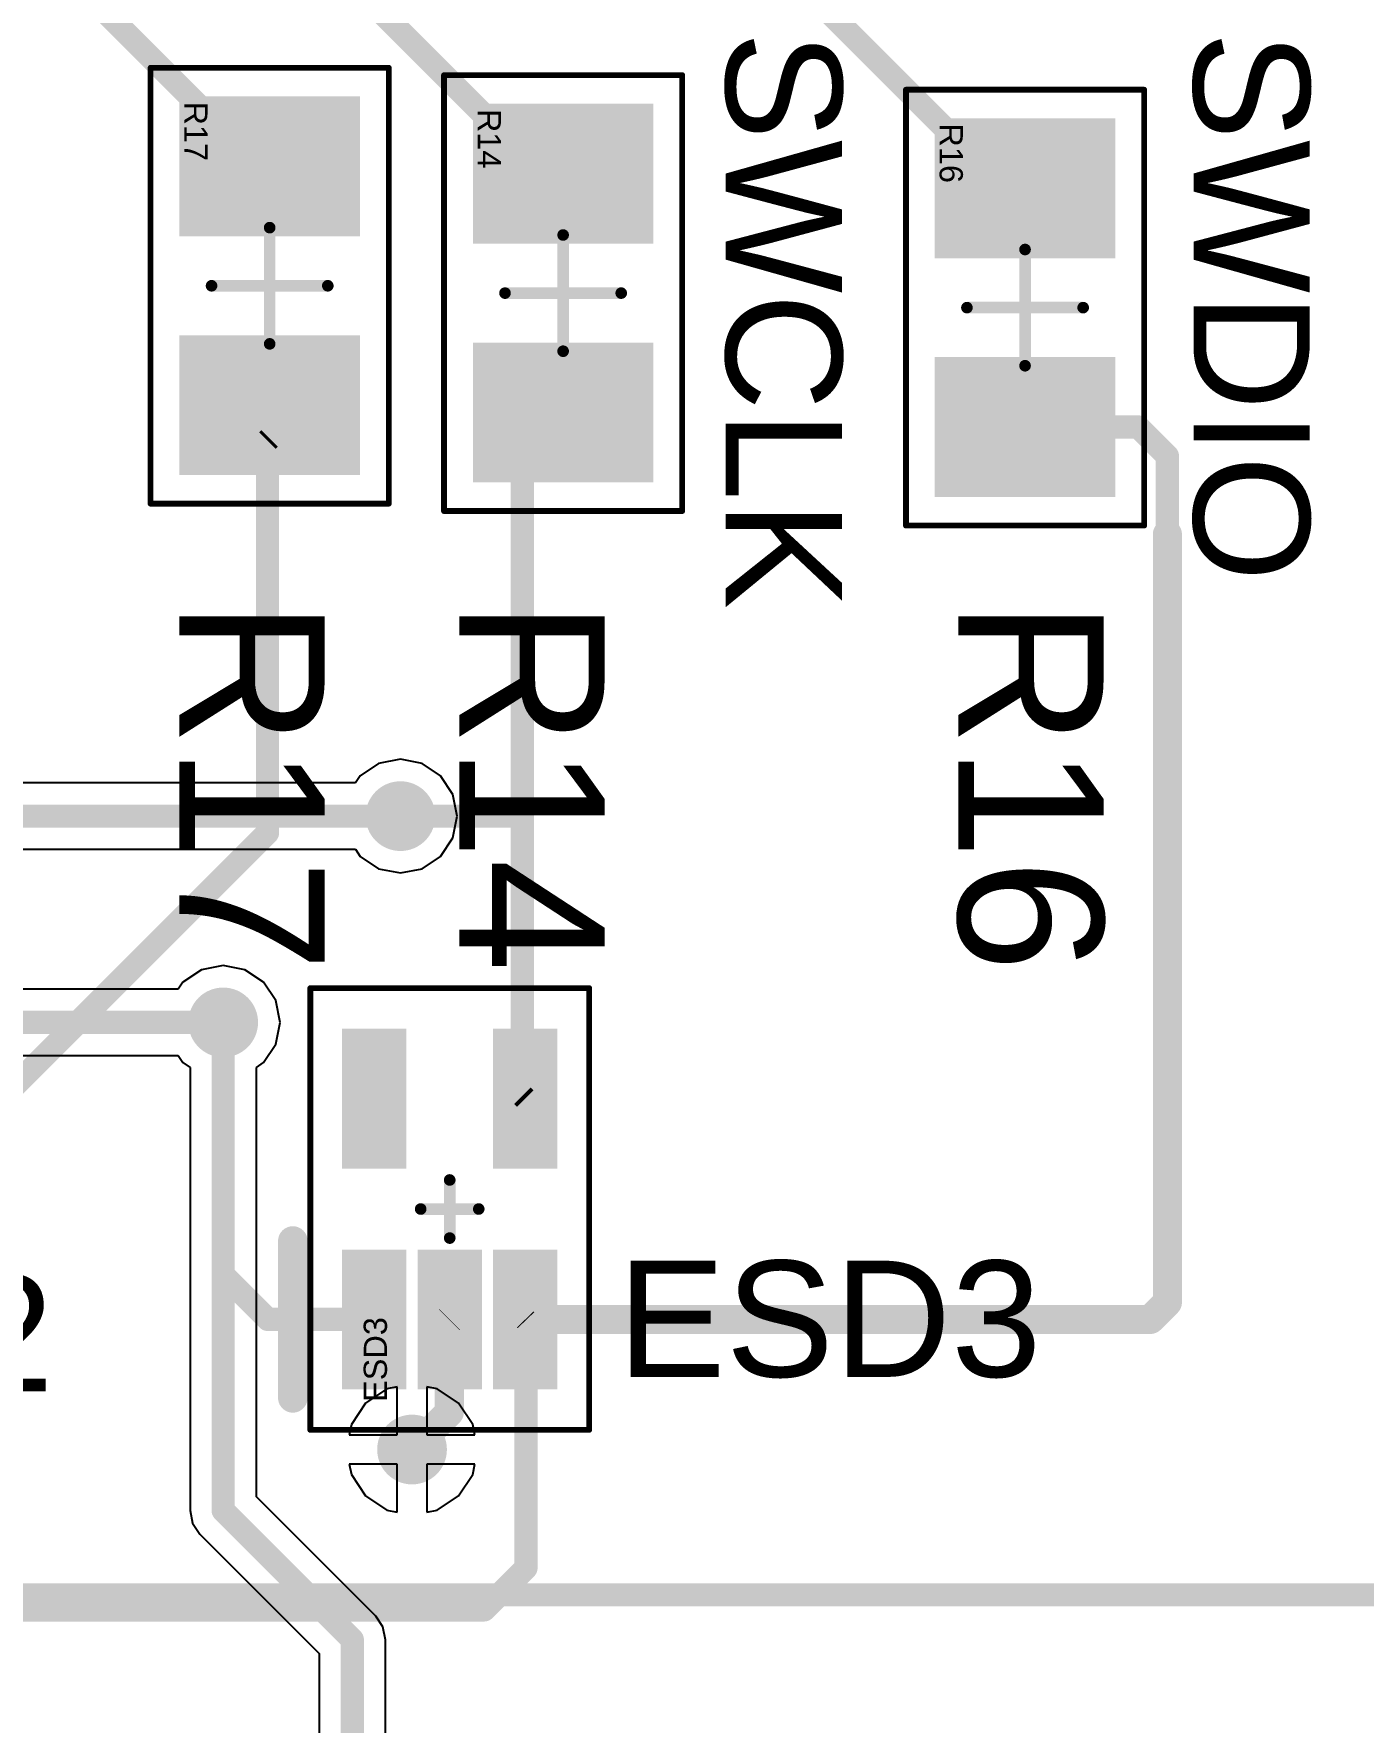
# Model space of a CAD drawing. Header units: inches. Extents: x 0 to 7.57, y 0 to 3.51.
# Drawn here: x 1.982 to 2.432, y 2.437 to 3.009 of the extents above; entities that cross this region are included whole.
import ezdxf

# ---------------------------------------------------------------- set-up
doc = ezdxf.new("R2010")
doc.units = ezdxf.units.IN
doc.header["$MEASUREMENT"] = 0
for name, color, linetype in [('Bottom Courtyard', 56, 'Continuous'), ('Bottom Solder', 6, 'Continuous'), ('L1', 1, 'Continuous'), ('L2', 5, 'Continuous'), ('Top Courtyard', 56, 'Continuous'), ('Top Overlay', 2, 'Continuous'), ('Top Paste', 8, 'Continuous'), ('Top Solder', 216, 'Continuous'), ('Via Holes', 16, 'Continuous')]:
    doc.layers.add(name, color=color, linetype=linetype)
doc.styles.add('Arial', font='', dxfattribs={"height": 0.2})
doc.styles.get('Arial').set_extended_font_data('Arial')

# ---------------------------------------------------------------- blocks, each defined once
blk = doc.blocks.new('RES_SM0805_YAGEORC_N_26')
at = {"layer": 'L1'}
for points in [[(-0.06012, -0.02657), (-0.06012, 0.02657), (-0.02075, 0.02657), (-0.02075, -0.02657)], [(0.02075, -0.02657), (0.02075, 0.02657), (0.06012, 0.02657), (0.06012, -0.02657)]]:
    blk.add_hatch(color=1, dxfattribs=at).paths.add_polyline_path(points)
at = {"layer": 'Top Paste'}
for points in [[(-0.06012, -0.02657), (-0.06012, 0.02657), (-0.02075, 0.02657), (-0.02075, -0.02657)], [(0.02075, -0.02657), (0.02075, 0.02657), (0.06012, 0.02657), (0.06012, -0.02657)]]:
    blk.add_hatch(color=8, dxfattribs=at).paths.add_polyline_path(points)
at = {"layer": 'Top Solder'}
for points in [[(-0.06412, -0.03057), (-0.06412, 0.03057), (-0.01675, 0.03057), (-0.01675, -0.03057)], [(0.01675, -0.03057), (0.01675, 0.03057), (0.06412, 0.03057), (0.06412, -0.03057)]]:
    blk.add_hatch(color=216, dxfattribs=at).paths.add_polyline_path(points)
at = {"layer": 'Top Courtyard'}
for points in [[(-0.07382, -0.04035, 0.00197, 0.00197, 0), (-0.07382, 0.04035, 0.00197, 0.00197, 0)], [(0.07382, 0.04035, 0.00197, 0.00197, 0), (-0.07382, 0.04035, 0.00197, 0.00197, 0)], [(0.07382, -0.04035, 0.00197, 0.00197, 0), (0.07382, 0.04035, 0.00197, 0.00197, 0)], [(0, -0.01969, 0.00394, 0.00394, 0), (0, 0.01969, 0.00394, 0.00394, 0)], [(0.01969, 0, 0.00394, 0.00394, 0), (-0.01969, 0, 0.00394, 0.00394, 0)], [(0.07382, -0.04035, 0.00197, 0.00197, 0), (-0.07382, -0.04035, 0.00197, 0.00197, 0)]]:
    blk.add_lwpolyline(points, format="xyseb", dxfattribs=at)
for points in [[(-0.07431, 0.04035, 0.000984, 0.000984, 1), (-0.07333, 0.04035, 0.000984, 0.000984, 1)], [(-0.07431, 0.04035, 0.000984, 0.000984, 1), (-0.07333, 0.04035, 0.000984, 0.000984, 1)], [(0.07333, 0.04035, 0.000984, 0.000984, 1), (0.07431, 0.04035, 0.000984, 0.000984, 1)], [(0.07333, 0.04035, 0.000984, 0.000984, 1), (0.07431, 0.04035, 0.000984, 0.000984, 1)], [(-0.00098, 0.01969, 0.00197, 0.00197, 1), (0.00098, 0.01969, 0.00197, 0.00197, 1)], [(-0.02067, 0, 0.00197, 0.00197, 1), (-0.0187, 0, 0.00197, 0.00197, 1)], [(0.0187, 0, 0.00197, 0.00197, 1), (0.02067, 0, 0.00197, 0.00197, 1)], [(-0.00098, -0.01969, 0.00197, 0.00197, 1), (0.00098, -0.01969, 0.00197, 0.00197, 1)], [(-0.07431, -0.04035, 0.000984, 0.000984, 1), (-0.07333, -0.04035, 0.000984, 0.000984, 1)], [(-0.07431, -0.04035, 0.000984, 0.000984, 1), (-0.07333, -0.04035, 0.000984, 0.000984, 1)], [(0.07333, -0.04035, 0.000984, 0.000984, 1), (0.07431, -0.04035, 0.000984, 0.000984, 1)], [(0.07333, -0.04035, 0.000984, 0.000984, 1), (0.07431, -0.04035, 0.000984, 0.000984, 1)]]:
    blk.add_lwpolyline(points, format="xyseb", close=True, dxfattribs=at)
at = {"layer": 'Top Overlay'}
for points in [[(-0.07382, -0.04035, 0.00197, 0.00197, 0), (-0.07382, 0.04035, 0.00197, 0.00197, 0)], [(0.07382, 0.04035, 0.00197, 0.00197, 0), (-0.07382, 0.04035, 0.00197, 0.00197, 0)], [(0.07382, -0.04035, 0.00197, 0.00197, 0), (0.07382, 0.04035, 0.00197, 0.00197, 0)], [(0.07382, -0.04035, 0.00197, 0.00197, 0), (-0.07382, -0.04035, 0.00197, 0.00197, 0)]]:
    blk.add_lwpolyline(points, format="xyseb", dxfattribs=at)
for points in [[(-0.07431, 0.04035, 0.000984, 0.000984, 1), (-0.07333, 0.04035, 0.000984, 0.000984, 1)], [(-0.07431, 0.04035, 0.000984, 0.000984, 1), (-0.07333, 0.04035, 0.000984, 0.000984, 1)], [(0.07333, 0.04035, 0.000984, 0.000984, 1), (0.07431, 0.04035, 0.000984, 0.000984, 1)], [(0.07333, 0.04035, 0.000984, 0.000984, 1), (0.07431, 0.04035, 0.000984, 0.000984, 1)], [(-0.07431, -0.04035, 0.000984, 0.000984, 1), (-0.07333, -0.04035, 0.000984, 0.000984, 1)], [(-0.07431, -0.04035, 0.000984, 0.000984, 1), (-0.07333, -0.04035, 0.000984, 0.000984, 1)], [(0.07333, -0.04035, 0.000984, 0.000984, 1), (0.07431, -0.04035, 0.000984, 0.000984, 1)], [(0.07333, -0.04035, 0.000984, 0.000984, 1), (0.07431, -0.04035, 0.000984, 0.000984, 1)]]:
    blk.add_lwpolyline(points, format="xyseb", close=True, dxfattribs=at)
at = {"layer": 'Top Courtyard', "style": 'Arial'}
blk.add_text('R17', height=0.007874, dxfattribs=at).set_placement((-0.0624, -0.02894))
blk = doc.blocks.new('RES_SM0805_YAGEORC_N_27')
at = {"layer": 'L1'}
for points in [[(-0.06012, -0.02657), (-0.06012, 0.02657), (-0.02075, 0.02657), (-0.02075, -0.02657)], [(0.02075, -0.02657), (0.02075, 0.02657), (0.06012, 0.02657), (0.06012, -0.02657)]]:
    blk.add_hatch(color=1, dxfattribs=at).paths.add_polyline_path(points)
at = {"layer": 'Top Paste'}
for points in [[(-0.06012, -0.02657), (-0.06012, 0.02657), (-0.02075, 0.02657), (-0.02075, -0.02657)], [(0.02075, -0.02657), (0.02075, 0.02657), (0.06012, 0.02657), (0.06012, -0.02657)]]:
    blk.add_hatch(color=8, dxfattribs=at).paths.add_polyline_path(points)
at = {"layer": 'Top Solder'}
for points in [[(-0.06412, -0.03057), (-0.06412, 0.03057), (-0.01675, 0.03057), (-0.01675, -0.03057)], [(0.01675, -0.03057), (0.01675, 0.03057), (0.06412, 0.03057), (0.06412, -0.03057)]]:
    blk.add_hatch(color=216, dxfattribs=at).paths.add_polyline_path(points)
at = {"layer": 'Top Courtyard'}
for points in [[(-0.07382, -0.04035, 0.00197, 0.00197, 0), (-0.07382, 0.04035, 0.00197, 0.00197, 0)], [(0.07382, 0.04035, 0.00197, 0.00197, 0), (-0.07382, 0.04035, 0.00197, 0.00197, 0)], [(0.07382, -0.04035, 0.00197, 0.00197, 0), (0.07382, 0.04035, 0.00197, 0.00197, 0)], [(0, -0.01969, 0.00394, 0.00394, 0), (0, 0.01969, 0.00394, 0.00394, 0)], [(0.01969, 0, 0.00394, 0.00394, 0), (-0.01969, 0, 0.00394, 0.00394, 0)], [(0.07382, -0.04035, 0.00197, 0.00197, 0), (-0.07382, -0.04035, 0.00197, 0.00197, 0)]]:
    blk.add_lwpolyline(points, format="xyseb", dxfattribs=at)
for points in [[(-0.07431, 0.04035, 0.000984, 0.000984, 1), (-0.07333, 0.04035, 0.000984, 0.000984, 1)], [(-0.07431, 0.04035, 0.000984, 0.000984, 1), (-0.07333, 0.04035, 0.000984, 0.000984, 1)], [(0.07333, 0.04035, 0.000984, 0.000984, 1), (0.07431, 0.04035, 0.000984, 0.000984, 1)], [(0.07333, 0.04035, 0.000984, 0.000984, 1), (0.07431, 0.04035, 0.000984, 0.000984, 1)], [(-0.00098, 0.01969, 0.00197, 0.00197, 1), (0.00098, 0.01969, 0.00197, 0.00197, 1)], [(-0.02067, 0, 0.00197, 0.00197, 1), (-0.0187, 0, 0.00197, 0.00197, 1)], [(0.0187, 0, 0.00197, 0.00197, 1), (0.02067, 0, 0.00197, 0.00197, 1)], [(-0.00098, -0.01969, 0.00197, 0.00197, 1), (0.00098, -0.01969, 0.00197, 0.00197, 1)], [(-0.07431, -0.04035, 0.000984, 0.000984, 1), (-0.07333, -0.04035, 0.000984, 0.000984, 1)], [(-0.07431, -0.04035, 0.000984, 0.000984, 1), (-0.07333, -0.04035, 0.000984, 0.000984, 1)], [(0.07333, -0.04035, 0.000984, 0.000984, 1), (0.07431, -0.04035, 0.000984, 0.000984, 1)], [(0.07333, -0.04035, 0.000984, 0.000984, 1), (0.07431, -0.04035, 0.000984, 0.000984, 1)]]:
    blk.add_lwpolyline(points, format="xyseb", close=True, dxfattribs=at)
at = {"layer": 'Top Overlay'}
for points in [[(-0.07382, -0.04035, 0.00197, 0.00197, 0), (-0.07382, 0.04035, 0.00197, 0.00197, 0)], [(0.07382, 0.04035, 0.00197, 0.00197, 0), (-0.07382, 0.04035, 0.00197, 0.00197, 0)], [(0.07382, -0.04035, 0.00197, 0.00197, 0), (0.07382, 0.04035, 0.00197, 0.00197, 0)], [(0.07382, -0.04035, 0.00197, 0.00197, 0), (-0.07382, -0.04035, 0.00197, 0.00197, 0)]]:
    blk.add_lwpolyline(points, format="xyseb", dxfattribs=at)
for points in [[(-0.07431, 0.04035, 0.000984, 0.000984, 1), (-0.07333, 0.04035, 0.000984, 0.000984, 1)], [(-0.07431, 0.04035, 0.000984, 0.000984, 1), (-0.07333, 0.04035, 0.000984, 0.000984, 1)], [(0.07333, 0.04035, 0.000984, 0.000984, 1), (0.07431, 0.04035, 0.000984, 0.000984, 1)], [(0.07333, 0.04035, 0.000984, 0.000984, 1), (0.07431, 0.04035, 0.000984, 0.000984, 1)], [(-0.07431, -0.04035, 0.000984, 0.000984, 1), (-0.07333, -0.04035, 0.000984, 0.000984, 1)], [(-0.07431, -0.04035, 0.000984, 0.000984, 1), (-0.07333, -0.04035, 0.000984, 0.000984, 1)], [(0.07333, -0.04035, 0.000984, 0.000984, 1), (0.07431, -0.04035, 0.000984, 0.000984, 1)], [(0.07333, -0.04035, 0.000984, 0.000984, 1), (0.07431, -0.04035, 0.000984, 0.000984, 1)]]:
    blk.add_lwpolyline(points, format="xyseb", close=True, dxfattribs=at)
at = {"layer": 'Top Courtyard', "style": 'Arial'}
blk.add_text('R16', height=0.007874, dxfattribs=at).set_placement((-0.0624, -0.02894))
blk = doc.blocks.new('RES_SM0805_YAGEORC_N_29')
at = {"layer": 'L1'}
for points in [[(-0.06012, -0.02657), (-0.06012, 0.02657), (-0.02075, 0.02657), (-0.02075, -0.02657)], [(0.02075, -0.02657), (0.02075, 0.02657), (0.06012, 0.02657), (0.06012, -0.02657)]]:
    blk.add_hatch(color=1, dxfattribs=at).paths.add_polyline_path(points)
at = {"layer": 'Top Paste'}
for points in [[(-0.06012, -0.02657), (-0.06012, 0.02657), (-0.02075, 0.02657), (-0.02075, -0.02657)], [(0.02075, -0.02657), (0.02075, 0.02657), (0.06012, 0.02657), (0.06012, -0.02657)]]:
    blk.add_hatch(color=8, dxfattribs=at).paths.add_polyline_path(points)
at = {"layer": 'Top Solder'}
for points in [[(-0.06412, -0.03057), (-0.06412, 0.03057), (-0.01675, 0.03057), (-0.01675, -0.03057)], [(0.01675, -0.03057), (0.01675, 0.03057), (0.06412, 0.03057), (0.06412, -0.03057)]]:
    blk.add_hatch(color=216, dxfattribs=at).paths.add_polyline_path(points)
at = {"layer": 'Top Courtyard'}
for points in [[(0.07382, 0.04035, 0.00197, 0.00197, 0), (-0.07382, 0.04035, 0.00197, 0.00197, 0)], [(-0.07382, -0.04035, 0.00197, 0.00197, 0), (-0.07382, 0.04035, 0.00197, 0.00197, 0)], [(0.07382, -0.04035, 0.00197, 0.00197, 0), (0.07382, 0.04035, 0.00197, 0.00197, 0)], [(0, -0.01969, 0.00394, 0.00394, 0), (0, 0.01969, 0.00394, 0.00394, 0)], [(0.01969, 0, 0.00394, 0.00394, 0), (-0.01969, 0, 0.00394, 0.00394, 0)], [(0.07382, -0.04035, 0.00197, 0.00197, 0), (-0.07382, -0.04035, 0.00197, 0.00197, 0)]]:
    blk.add_lwpolyline(points, format="xyseb", dxfattribs=at)
for points in [[(-0.07431, 0.04035, 0.000984, 0.000984, 1), (-0.07333, 0.04035, 0.000984, 0.000984, 1)], [(-0.07431, 0.04035, 0.000984, 0.000984, 1), (-0.07333, 0.04035, 0.000984, 0.000984, 1)], [(0.07333, 0.04035, 0.000984, 0.000984, 1), (0.07431, 0.04035, 0.000984, 0.000984, 1)], [(0.07333, 0.04035, 0.000984, 0.000984, 1), (0.07431, 0.04035, 0.000984, 0.000984, 1)], [(-0.00098, 0.01969, 0.00197, 0.00197, 1), (0.00098, 0.01969, 0.00197, 0.00197, 1)], [(-0.02067, 0, 0.00197, 0.00197, 1), (-0.0187, 0, 0.00197, 0.00197, 1)], [(0.0187, 0, 0.00197, 0.00197, 1), (0.02067, 0, 0.00197, 0.00197, 1)], [(-0.00098, -0.01969, 0.00197, 0.00197, 1), (0.00098, -0.01969, 0.00197, 0.00197, 1)], [(-0.07431, -0.04035, 0.000984, 0.000984, 1), (-0.07333, -0.04035, 0.000984, 0.000984, 1)], [(-0.07431, -0.04035, 0.000984, 0.000984, 1), (-0.07333, -0.04035, 0.000984, 0.000984, 1)], [(0.07333, -0.04035, 0.000984, 0.000984, 1), (0.07431, -0.04035, 0.000984, 0.000984, 1)], [(0.07333, -0.04035, 0.000984, 0.000984, 1), (0.07431, -0.04035, 0.000984, 0.000984, 1)]]:
    blk.add_lwpolyline(points, format="xyseb", close=True, dxfattribs=at)
at = {"layer": 'Top Overlay'}
for points in [[(0.07382, 0.04035, 0.00197, 0.00197, 0), (-0.07382, 0.04035, 0.00197, 0.00197, 0)], [(-0.07382, -0.04035, 0.00197, 0.00197, 0), (-0.07382, 0.04035, 0.00197, 0.00197, 0)], [(0.07382, -0.04035, 0.00197, 0.00197, 0), (0.07382, 0.04035, 0.00197, 0.00197, 0)], [(0.07382, -0.04035, 0.00197, 0.00197, 0), (-0.07382, -0.04035, 0.00197, 0.00197, 0)]]:
    blk.add_lwpolyline(points, format="xyseb", dxfattribs=at)
for points in [[(-0.07431, 0.04035, 0.000984, 0.000984, 1), (-0.07333, 0.04035, 0.000984, 0.000984, 1)], [(-0.07431, 0.04035, 0.000984, 0.000984, 1), (-0.07333, 0.04035, 0.000984, 0.000984, 1)], [(0.07333, 0.04035, 0.000984, 0.000984, 1), (0.07431, 0.04035, 0.000984, 0.000984, 1)], [(0.07333, 0.04035, 0.000984, 0.000984, 1), (0.07431, 0.04035, 0.000984, 0.000984, 1)], [(-0.07431, -0.04035, 0.000984, 0.000984, 1), (-0.07333, -0.04035, 0.000984, 0.000984, 1)], [(-0.07431, -0.04035, 0.000984, 0.000984, 1), (-0.07333, -0.04035, 0.000984, 0.000984, 1)], [(0.07333, -0.04035, 0.000984, 0.000984, 1), (0.07431, -0.04035, 0.000984, 0.000984, 1)], [(0.07333, -0.04035, 0.000984, 0.000984, 1), (0.07431, -0.04035, 0.000984, 0.000984, 1)]]:
    blk.add_lwpolyline(points, format="xyseb", close=True, dxfattribs=at)
at = {"layer": 'Top Courtyard', "style": 'Arial'}
blk.add_text('R14', height=0.007874, dxfattribs=at).set_placement((-0.0624, -0.02894))
blk = doc.blocks.new('FMC_160LCD_V2_B_46')
at = {"layer": 'Bottom Courtyard'}
blk.add_lwpolyline([(1.29921, -0.82677, 0.00787, 0.00787, 0), (-1.29921, -0.82677, 0.00787, 0.00787, 0)], format="xyseb", dxfattribs=at)
blk = doc.blocks.new('ESDALC6V1W5_49')
at = {"layer": 'L1'}
for points in [[(-0.05709, 0.03248), (-0.01772, 0.03248), (-0.01772, 0.0187), (-0.05709, 0.0187)], [(0.01772, 0.03248), (0.05709, 0.03248), (0.05709, 0.0187), (0.01772, 0.0187)], [(-0.05709, 0.00689), (-0.01772, 0.00689), (-0.01772, -0.00689), (-0.05709, -0.00689)], [(-0.05709, -0.0187), (-0.01772, -0.0187), (-0.01772, -0.03248), (-0.05709, -0.03248)], [(0.01772, -0.0187), (0.05709, -0.0187), (0.05709, -0.03248), (0.01772, -0.03248)]]:
    blk.add_hatch(color=1, dxfattribs=at).paths.add_polyline_path(points)
at = {"layer": 'Top Paste'}
for points in [[(-0.05709, 0.03248), (-0.01772, 0.03248), (-0.01772, 0.0187), (-0.05709, 0.0187)], [(0.01772, 0.03248), (0.05709, 0.03248), (0.05709, 0.0187), (0.01772, 0.0187)], [(-0.05709, 0.00689), (-0.01772, 0.00689), (-0.01772, -0.00689), (-0.05709, -0.00689)], [(-0.05709, -0.0187), (-0.01772, -0.0187), (-0.01772, -0.03248), (-0.05709, -0.03248)], [(0.01772, -0.0187), (0.05709, -0.0187), (0.05709, -0.03248), (0.01772, -0.03248)]]:
    blk.add_hatch(color=8, dxfattribs=at).paths.add_polyline_path(points)
at = {"layer": 'Top Solder'}
for points in [[(-0.06109, 0.03648), (-0.01372, 0.03648), (-0.01372, 0.0147), (-0.06109, 0.0147)], [(0.01372, 0.03648), (0.06109, 0.03648), (0.06109, 0.0147), (0.01372, 0.0147)], [(-0.06109, 0.01089), (-0.01372, 0.01089), (-0.01372, -0.01089), (-0.06109, -0.01089)], [(-0.06109, -0.0147), (-0.01372, -0.0147), (-0.01372, -0.03648), (-0.06109, -0.03648)], [(0.01372, -0.0147), (0.06109, -0.0147), (0.06109, -0.03648), (0.01372, -0.03648)]]:
    blk.add_hatch(color=216, dxfattribs=at).paths.add_polyline_path(points)
at = {"layer": 'Top Courtyard'}
for points in [[(-0.0748, 0.04724, 0.00197, 0.00197, 0), (-0.0748, -0.04724, 0.00197, 0.00197, 0)], [(-0.0748, 0.04724, 0.00197, 0.00197, 0), (0.0748, 0.04724, 0.00197, 0.00197, 0)], [(0.0748, 0.04724, 0.00197, 0.00197, 0), (0.0748, -0.04724, 0.00197, 0.00197, 0)], [(0, 0.00984, 0.00394, 0.00394, 0), (0, -0.00984, 0.00394, 0.00394, 0)], [(-0.00984, 0, 0.00394, 0.00394, 0), (0.00984, 0, 0.00394, 0.00394, 0)], [(-0.0748, -0.04724, 0.00197, 0.00197, 0), (0.0748, -0.04724, 0.00197, 0.00197, 0)]]:
    blk.add_lwpolyline(points, format="xyseb", dxfattribs=at)
for points in [[(-0.0753, 0.04724, 0.000984, 0.000984, 1), (-0.07431, 0.04724, 0.000984, 0.000984, 1)], [(-0.0753, 0.04724, 0.000984, 0.000984, 1), (-0.07431, 0.04724, 0.000984, 0.000984, 1)], [(0.07431, 0.04724, 0.000984, 0.000984, 1), (0.0753, 0.04724, 0.000984, 0.000984, 1)], [(0.07431, 0.04724, 0.000984, 0.000984, 1), (0.0753, 0.04724, 0.000984, 0.000984, 1)], [(-0.00098, 0.00984, 0.00197, 0.00197, 1), (0.00098, 0.00984, 0.00197, 0.00197, 1)], [(-0.01083, 0, 0.00197, 0.00197, 1), (-0.00886, 0, 0.00197, 0.00197, 1)], [(0.00886, 0, 0.00197, 0.00197, 1), (0.01083, 0, 0.00197, 0.00197, 1)], [(-0.00098, -0.00984, 0.00197, 0.00197, 1), (0.00098, -0.00984, 0.00197, 0.00197, 1)], [(-0.0753, -0.04724, 0.000984, 0.000984, 1), (-0.07431, -0.04724, 0.000984, 0.000984, 1)], [(-0.0753, -0.04724, 0.000984, 0.000984, 1), (-0.07431, -0.04724, 0.000984, 0.000984, 1)], [(0.07431, -0.04724, 0.000984, 0.000984, 1), (0.0753, -0.04724, 0.000984, 0.000984, 1)], [(0.07431, -0.04724, 0.000984, 0.000984, 1), (0.0753, -0.04724, 0.000984, 0.000984, 1)]]:
    blk.add_lwpolyline(points, format="xyseb", close=True, dxfattribs=at)
at = {"layer": 'Top Overlay'}
blk.add_lwpolyline([(-0.06398, 0.05315, 0.01, 0.01, 0), (-0.01083, 0.05315, 0.01, 0.01, 0)], format="xyseb", dxfattribs=at)
for points in [[(-0.06648, 0.05315, 0.005, 0.005, 1), (-0.06148, 0.05315, 0.005, 0.005, 1)], [(-0.01333, 0.05315, 0.005, 0.005, 1), (-0.00833, 0.05315, 0.005, 0.005, 1)]]:
    blk.add_lwpolyline(points, format="xyseb", close=True, dxfattribs=at)
at = {"layer": 'Top Courtyard', "style": 'Arial'}
blk.add_text('ESD3', height=0.007874, dxfattribs=at).set_placement((-0.06535, 0.02126))

msp = doc.modelspace()

# ---------------------------------------------------------------- hatches: boundary and pattern name
at = {"layer": 'Bottom Solder'}
h = msp.add_hatch(color=6, dxfattribs=at)
edge = h.paths.add_edge_path()
edge.add_arc((2.1063, 2.74409), 0.00991, 0, 360)
h = msp.add_hatch(color=6, dxfattribs=at)
edge = h.paths.add_edge_path()
edge.add_arc((2.04626, 2.67421), 0.00991, 0, 360)
h = msp.add_hatch(color=6, dxfattribs=at)
edge = h.paths.add_edge_path()
edge.add_arc((2.11024, 2.52953), 0.00991, 0, 360)
at = {"layer": 'L1'}
h = msp.add_hatch(color=1, dxfattribs=at)
edge = h.paths.add_edge_path()
edge.add_arc((2.1063, 2.74409), 0.01181, 0, 360)
h = msp.add_hatch(color=1, dxfattribs=at)
edge = h.paths.add_edge_path()
edge.add_arc((2.04626, 2.67421), 0.01181, 0, 360)
h = msp.add_hatch(color=1, dxfattribs=at)
edge = h.paths.add_edge_path()
edge.add_arc((2.11024, 2.52953), 0.01181, 0, 360)
at = {"layer": 'L2'}
h = msp.add_hatch(color=5, dxfattribs=at)
edge = h.paths.add_edge_path()
edge.add_arc((2.1063, 2.74409), 0.01181, 0, 360)
h = msp.add_hatch(color=5, dxfattribs=at)
edge = h.paths.add_edge_path()
edge.add_arc((2.04626, 2.67421), 0.01181, 0, 360)
h = msp.add_hatch(color=5, dxfattribs=at)
edge = h.paths.add_edge_path()
edge.add_arc((2.11024, 2.52953), 0.01181, 0, 360)
at = {"layer": 'Top Solder'}
h = msp.add_hatch(color=216, dxfattribs=at)
edge = h.paths.add_edge_path()
edge.add_arc((2.1063, 2.74409), 0.00991, 0, 360)
h = msp.add_hatch(color=216, dxfattribs=at)
edge = h.paths.add_edge_path()
edge.add_arc((2.04626, 2.67421), 0.00991, 0, 360)
h = msp.add_hatch(color=216, dxfattribs=at)
edge = h.paths.add_edge_path()
edge.add_arc((2.11024, 2.52953), 0.00991, 0, 360)
at = {"layer": 'Via Holes'}
h = msp.add_hatch(color=7, dxfattribs=at)
edge = h.paths.add_edge_path()
edge.add_arc((2.1063, 2.74409), 0.00591, 0, 360)
h = msp.add_hatch(color=7, dxfattribs=at)
edge = h.paths.add_edge_path()
edge.add_arc((2.04626, 2.67421), 0.00591, 0, 360)
h = msp.add_hatch(color=7, dxfattribs=at)
edge = h.paths.add_edge_path()
edge.add_arc((2.11024, 2.52953), 0.00591, 0, 360)

# ---------------------------------------------------------------- linework, layer by layer
at = {"layer": 'L1'}
for points in [[(2.16445, 3.10335, 0.00787, 0.00787, 0), (2.29528, 2.97252, 0.00787, 0.00787, 0)], [(2.0378, 3.07843, 0.00787, 0.00787, 0), (2.15453, 2.96169, 0.00787, 0.00787, 0)], [(1.9878, 3.03495, 0.00787, 0.00787, 0), (2.03937, 2.98337, 0.00787, 0.00787, 0)], [(2.03937, 2.97993, 0.00787, 0.00787, 0), (2.03937, 2.98337, 0.00787, 0.00787, 0)], [(2.03937, 2.97993, 0.00787, 0.00787, 0), (2.05512, 2.96418, 0.00787, 0.00787, 0)], [(2.29528, 2.97252, 0.00787, 0.00787, 0), (2.31102, 2.95677, 0.00787, 0.00787, 0)], [(2.29528, 2.97252, 0.00787, 0.00787, 0), (2.29528, 2.97252, 0.00787, 0.00787, 0)], [(2.05512, 2.96418, 0.00787, 0.00787, 0), (2.06201, 2.96418, 0.00787, 0.00787, 0)], [(2.15453, 2.96169, 0.00787, 0.00787, 0), (2.16142, 2.96169, 0.00787, 0.00787, 0)], [(2.31102, 2.95677, 0.00787, 0.00787, 0), (2.31791, 2.95677, 0.00787, 0.00787, 0)], [(2.14764, 2.86705, 0.00787, 0.00787, 0), (2.16142, 2.88083, 0.00787, 0.00787, 0)], [(2.31791, 2.87591, 0.00787, 0.00787, 0), (2.3563, 2.87591, 0.00787, 0.00787, 0)], [(2.3563, 2.87591, 0.00787, 0.00787, 0), (2.36614, 2.86606, 0.00787, 0.00787, 0)], [(2.06127, 2.87131, 0.00787, 0.00787, 0), (2.06201, 2.87205, 0.00787, 0.00787, 0)], [(2.06127, 2.73844, 0.00787, 0.00787, 0), (2.06127, 2.87131, 0.00787, 0.00787, 0)], [(2.14764, 2.74409, 0.00787, 0.00787, 0), (2.14764, 2.86705, 0.00787, 0.00787, 0)], [(2.36614, 2.83957, 0.00787, 0.00787, 0), (2.36614, 2.86606, 0.00787, 0.00787, 0)], [(2.36614, 2.57936, 0.00984, 0.00984, 0), (2.36614, 2.83957, 0.00984, 0.00984, 0)], [(2.1063, 2.74409, 0.00787, 0.00787, 0), (2.14764, 2.74409, 0.00787, 0.00787, 0)], [(2.14764, 2.64935, 0.00787, 0.00787, 0), (2.14764, 2.74409, 0.00787, 0.00787, 0)], [(1.89103, 2.5682, 0.00787, 0.00787, 0), (2.06127, 2.73844, 0.00787, 0.00787, 0)], [(2.04626, 2.58874, 0.00787, 0.00787, 0), (2.04626, 2.67421, 0.00787, 0.00787, 0)], [(2.14764, 2.64935, 0.00787, 0.00787, 0), (2.14859, 2.6484, 0.00787, 0.00787, 0)], [(2.04626, 2.58874, 0.00787, 0.00787, 0), (2.0614, 2.5736, 0.00787, 0.00787, 0)], [(2.36038, 2.5736, 0.00984, 0.00984, 0), (2.36614, 2.57936, 0.00984, 0.00984, 0)], [(2.0614, 2.5736, 0.00787, 0.00787, 0), (2.09741, 2.5736, 0.00787, 0.00787, 0)], [(2.12287, 2.57347, 0.00984, 0.00984, 0), (2.123, 2.5736, 0.00984, 0.00984, 0)], [(2.12287, 2.54216, 0.00984, 0.00984, 0), (2.12287, 2.57347, 0.00984, 0.00984, 0)], [(2.14859, 2.5736, 0.00984, 0.00984, 0), (2.36038, 2.5736, 0.00984, 0.00984, 0)], [(2.14859, 2.5736, 0.00787, 0.00787, 0), (2.14883, 2.57335, 0.00787, 0.00787, 0)], [(2.14883, 2.48939, 0.00787, 0.00787, 0), (2.14883, 2.57335, 0.00787, 0.00787, 0)], [(2.11024, 2.52953, 0.00984, 0.00984, 0), (2.12287, 2.54216, 0.00984, 0.00984, 0)], [(2.13465, 2.4752, 0.00787, 0.00787, 0), (2.14883, 2.48939, 0.00787, 0.00787, 0)], [(1.6065, 2.4752, 0.00787, 0.00787, 0), (2.13465, 2.4752, 0.00787, 0.00787, 0)]]:
    msp.add_lwpolyline(points, format="xyseb", dxfattribs=at)
for points in [[(2.0374, 2.98337, 0.00394, 0.00394, 1), (2.04134, 2.98337, 0.00394, 0.00394, 1)], [(2.0374, 2.98337, 0.00394, 0.00394, 1), (2.04134, 2.98337, 0.00394, 0.00394, 1)], [(2.0374, 2.97993, 0.00394, 0.00394, 1), (2.04134, 2.97993, 0.00394, 0.00394, 1)], [(2.0374, 2.97993, 0.00394, 0.00394, 1), (2.04134, 2.97993, 0.00394, 0.00394, 1)], [(2.29331, 2.97252, 0.00394, 0.00394, 1), (2.29724, 2.97252, 0.00394, 0.00394, 1)], [(2.29331, 2.97252, 0.00394, 0.00394, 1), (2.29724, 2.97252, 0.00394, 0.00394, 1)], [(2.29331, 2.97252, 0.00394, 0.00394, 1), (2.29724, 2.97252, 0.00394, 0.00394, 1)], [(2.29331, 2.97252, 0.00394, 0.00394, 1), (2.29724, 2.97252, 0.00394, 0.00394, 1)], [(2.05315, 2.96418, 0.00394, 0.00394, 1), (2.05709, 2.96418, 0.00394, 0.00394, 1)], [(2.05315, 2.96418, 0.00394, 0.00394, 1), (2.05709, 2.96418, 0.00394, 0.00394, 1)], [(2.06004, 2.96418, 0.00394, 0.00394, 1), (2.06398, 2.96418, 0.00394, 0.00394, 1)], [(2.15256, 2.96169, 0.00394, 0.00394, 1), (2.1565, 2.96169, 0.00394, 0.00394, 1)], [(2.15256, 2.96169, 0.00394, 0.00394, 1), (2.1565, 2.96169, 0.00394, 0.00394, 1)], [(2.15945, 2.96169, 0.00394, 0.00394, 1), (2.16339, 2.96169, 0.00394, 0.00394, 1)], [(2.30906, 2.95677, 0.00394, 0.00394, 1), (2.31299, 2.95677, 0.00394, 0.00394, 1)], [(2.30906, 2.95677, 0.00394, 0.00394, 1), (2.31299, 2.95677, 0.00394, 0.00394, 1)], [(2.31594, 2.95677, 0.00394, 0.00394, 1), (2.31988, 2.95677, 0.00394, 0.00394, 1)], [(2.15945, 2.88083, 0.00394, 0.00394, 1), (2.16339, 2.88083, 0.00394, 0.00394, 1)], [(2.31594, 2.87591, 0.00394, 0.00394, 1), (2.31988, 2.87591, 0.00394, 0.00394, 1)], [(2.35433, 2.87591, 0.00394, 0.00394, 1), (2.35827, 2.87591, 0.00394, 0.00394, 1)], [(2.35433, 2.87591, 0.00394, 0.00394, 1), (2.35827, 2.87591, 0.00394, 0.00394, 1)], [(2.0593, 2.87131, 0.00394, 0.00394, 1), (2.06324, 2.87131, 0.00394, 0.00394, 1)], [(2.0593, 2.87131, 0.00394, 0.00394, 1), (2.06324, 2.87131, 0.00394, 0.00394, 1)], [(2.06004, 2.87205, 0.00394, 0.00394, 1), (2.06398, 2.87205, 0.00394, 0.00394, 1)], [(2.14567, 2.86705, 0.00394, 0.00394, 1), (2.14961, 2.86705, 0.00394, 0.00394, 1)], [(2.14567, 2.86705, 0.00394, 0.00394, 1), (2.14961, 2.86705, 0.00394, 0.00394, 1)], [(2.36417, 2.86606, 0.00394, 0.00394, 1), (2.36811, 2.86606, 0.00394, 0.00394, 1)], [(2.36417, 2.86606, 0.00394, 0.00394, 1), (2.36811, 2.86606, 0.00394, 0.00394, 1)], [(2.36368, 2.83957, 0.00492, 0.00492, 1), (2.3686, 2.83957, 0.00492, 0.00492, 1)], [(2.36417, 2.83957, 0.00394, 0.00394, 1), (2.36811, 2.83957, 0.00394, 0.00394, 1)], [(2.10433, 2.74409, 0.00394, 0.00394, 1), (2.10827, 2.74409, 0.00394, 0.00394, 1)], [(2.14567, 2.74409, 0.00394, 0.00394, 1), (2.14961, 2.74409, 0.00394, 0.00394, 1)], [(2.14567, 2.74409, 0.00394, 0.00394, 1), (2.14961, 2.74409, 0.00394, 0.00394, 1)], [(2.14567, 2.74409, 0.00394, 0.00394, 1), (2.14961, 2.74409, 0.00394, 0.00394, 1)], [(2.0593, 2.73844, 0.00394, 0.00394, 1), (2.06324, 2.73844, 0.00394, 0.00394, 1)], [(2.0593, 2.73844, 0.00394, 0.00394, 1), (2.06324, 2.73844, 0.00394, 0.00394, 1)], [(2.04429, 2.67421, 0.00394, 0.00394, 1), (2.04823, 2.67421, 0.00394, 0.00394, 1)], [(2.14567, 2.64935, 0.00394, 0.00394, 1), (2.14961, 2.64935, 0.00394, 0.00394, 1)], [(2.14567, 2.64935, 0.00394, 0.00394, 1), (2.14961, 2.64935, 0.00394, 0.00394, 1)], [(2.14662, 2.6484, 0.00394, 0.00394, 1), (2.15056, 2.6484, 0.00394, 0.00394, 1)], [(2.04429, 2.58874, 0.00394, 0.00394, 1), (2.04823, 2.58874, 0.00394, 0.00394, 1)], [(2.04429, 2.58874, 0.00394, 0.00394, 1), (2.04823, 2.58874, 0.00394, 0.00394, 1)], [(2.36368, 2.57936, 0.00492, 0.00492, 1), (2.3686, 2.57936, 0.00492, 0.00492, 1)], [(2.36368, 2.57936, 0.00492, 0.00492, 1), (2.3686, 2.57936, 0.00492, 0.00492, 1)], [(2.05943, 2.5736, 0.00394, 0.00394, 1), (2.06337, 2.5736, 0.00394, 0.00394, 1)], [(2.05943, 2.5736, 0.00394, 0.00394, 1), (2.06337, 2.5736, 0.00394, 0.00394, 1)], [(2.09544, 2.5736, 0.00394, 0.00394, 1), (2.09938, 2.5736, 0.00394, 0.00394, 1)], [(2.12041, 2.57347, 0.00492, 0.00492, 1), (2.12533, 2.57347, 0.00492, 0.00492, 1)], [(2.12041, 2.57347, 0.00492, 0.00492, 1), (2.12533, 2.57347, 0.00492, 0.00492, 1)], [(2.12054, 2.5736, 0.00492, 0.00492, 1), (2.12546, 2.5736, 0.00492, 0.00492, 1)], [(2.14613, 2.5736, 0.00492, 0.00492, 1), (2.15105, 2.5736, 0.00492, 0.00492, 1)], [(2.14662, 2.5736, 0.00394, 0.00394, 1), (2.15056, 2.5736, 0.00394, 0.00394, 1)], [(2.14687, 2.57335, 0.00394, 0.00394, 1), (2.1508, 2.57335, 0.00394, 0.00394, 1)], [(2.14687, 2.57335, 0.00394, 0.00394, 1), (2.1508, 2.57335, 0.00394, 0.00394, 1)], [(2.35792, 2.5736, 0.00492, 0.00492, 1), (2.36284, 2.5736, 0.00492, 0.00492, 1)], [(2.35792, 2.5736, 0.00492, 0.00492, 1), (2.36284, 2.5736, 0.00492, 0.00492, 1)], [(2.12041, 2.54216, 0.00492, 0.00492, 1), (2.12533, 2.54216, 0.00492, 0.00492, 1)], [(2.12041, 2.54216, 0.00492, 0.00492, 1), (2.12533, 2.54216, 0.00492, 0.00492, 1)], [(2.10778, 2.52953, 0.00492, 0.00492, 1), (2.1127, 2.52953, 0.00492, 0.00492, 1)], [(2.14687, 2.48939, 0.00394, 0.00394, 1), (2.1508, 2.48939, 0.00394, 0.00394, 1)], [(2.14687, 2.48939, 0.00394, 0.00394, 1), (2.1508, 2.48939, 0.00394, 0.00394, 1)], [(2.13268, 2.4752, 0.00394, 0.00394, 1), (2.13661, 2.4752, 0.00394, 0.00394, 1)], [(2.13268, 2.4752, 0.00394, 0.00394, 1), (2.13661, 2.4752, 0.00394, 0.00394, 1)]]:
    msp.add_lwpolyline(points, format="xyseb", close=True, dxfattribs=at)
at = {"layer": 'L2'}
for p, q in [((2.1063, 2.76336), (2.09893, 2.7619)), ((2.11367, 2.7619), (2.1063, 2.76336)), ((2.09267, 2.75772), (2.09108, 2.75533)), ((2.09893, 2.7619), (2.09267, 2.75772)), ((2.11992, 2.75772), (2.11367, 2.7619)), ((2.1241, 2.75147), (2.11992, 2.75772)), ((2.09108, 2.75533), (1.36024, 2.75533)), ((2.12557, 2.74409), (2.1241, 2.75147)), ((2.1241, 2.73672), (2.12557, 2.74409)), ((2.11992, 2.73047), (2.1241, 2.73672)), ((1.36489, 2.73285), (2.09108, 2.73285)), ((2.09108, 2.73285), (2.09267, 2.73047)), ((2.09267, 2.73047), (2.09893, 2.72629)), ((2.11367, 2.72629), (2.11992, 2.73047)), ((2.09893, 2.72629), (2.1063, 2.72483)), ((2.1063, 2.72483), (2.11367, 2.72629)), ((2.03889, 2.69201), (2.03264, 2.68784)), ((2.04626, 2.69348), (2.03889, 2.69201)), ((2.05363, 2.69201), (2.04626, 2.69348)), ((2.05988, 2.68784), (2.05363, 2.69201)), ((2.03104, 2.68545), (1.88858, 2.68545)), ((2.03264, 2.68784), (2.03104, 2.68545)), ((2.06406, 2.68159), (2.05988, 2.68784)), ((2.06553, 2.67421), (2.06406, 2.68159)), ((2.06406, 2.66684), (2.06553, 2.67421)), ((2.05988, 2.66059), (2.06406, 2.66684)), ((1.88989, 2.66297), (2.03104, 2.66297)), ((2.03104, 2.66297), (2.03264, 2.66059)), ((2.03264, 2.66059), (2.03502, 2.65899)), ((2.0575, 2.65899), (2.05988, 2.66059)), ((2.03502, 2.65899), (2.03502, 2.50886)), ((2.0575, 2.51351), (2.0575, 2.65899)), ((2.09451, 2.54525), (2.08969, 2.53804)), ((2.10173, 2.55007), (2.09451, 2.54525)), ((2.10524, 2.55077), (2.10173, 2.55007)), ((2.10524, 2.53453), (2.10524, 2.55077)), ((2.11875, 2.55007), (2.11524, 2.55077)), ((2.11524, 2.55077), (2.11524, 2.53453)), ((2.12596, 2.54525), (2.11875, 2.55007)), ((2.13078, 2.53804), (2.12596, 2.54525)), ((2.08969, 2.53804), (2.08899, 2.53453)), ((2.08899, 2.53453), (2.10524, 2.53453)), ((2.11524, 2.53453), (2.13148, 2.53453)), ((2.13148, 2.53453), (2.13078, 2.53804)), ((2.10524, 2.52453), (2.08899, 2.52453)), ((2.08899, 2.52453), (2.08969, 2.52102)), ((2.10524, 2.50828), (2.10524, 2.52453)), ((2.13148, 2.52453), (2.11524, 2.52453)), ((2.11524, 2.52453), (2.11524, 2.50828)), ((2.13078, 2.52102), (2.13148, 2.52453)), ((2.08969, 2.52102), (2.09451, 2.5138)), ((2.12596, 2.5138), (2.13078, 2.52102)), ((2.09795, 2.47307), (2.0575, 2.51351)), ((2.09451, 2.5138), (2.10173, 2.50898)), ((2.11875, 2.50898), (2.12596, 2.5138)), ((2.03502, 2.50886), (2.03588, 2.50456)), ((2.10173, 2.50898), (2.10524, 2.50828)), ((2.11524, 2.50828), (2.11875, 2.50898)), ((2.03588, 2.50456), (2.03831, 2.50091)), ((2.03831, 2.50091), (2.07876, 2.46046)), ((2.10038, 2.46942), (2.09795, 2.47307)), ((2.10124, 2.46512), (2.10038, 2.46942)), ((2.07876, 2.46046), (2.07876, 2.4118)), ((2.10124, 2.41242), (2.10124, 2.46512))]:
    msp.add_line(p, q, dxfattribs=at)
for points in [[(1.36024, 2.74409, 0.00787, 0.00787, 0), (2.1063, 2.74409, 0.00787, 0.00787, 0)], [(1.875, 2.67421, 0.00787, 0.00787, 0), (2.04626, 2.67421, 0.00787, 0.00787, 0)], [(2.04626, 2.50886, 0.00787, 0.00787, 0), (2.04626, 2.67421, 0.00787, 0.00787, 0)], [(2.04626, 2.50886, 0.00787, 0.00787, 0), (2.09, 2.46512, 0.00787, 0.00787, 0)], [(2.09, 1.86413, 0.00787, 0.00787, 0), (2.09, 2.46512, 0.00787, 0.00787, 0)]]:
    msp.add_lwpolyline(points, format="xyseb", dxfattribs=at)
for points in [[(2.10433, 2.74409, 0.00394, 0.00394, 1), (2.10827, 2.74409, 0.00394, 0.00394, 1)], [(2.04429, 2.67421, 0.00394, 0.00394, 1), (2.04823, 2.67421, 0.00394, 0.00394, 1)], [(2.04429, 2.67421, 0.00394, 0.00394, 1), (2.04823, 2.67421, 0.00394, 0.00394, 1)], [(2.04429, 2.50886, 0.00394, 0.00394, 1), (2.04823, 2.50886, 0.00394, 0.00394, 1)], [(2.04429, 2.50886, 0.00394, 0.00394, 1), (2.04823, 2.50886, 0.00394, 0.00394, 1)], [(2.08803, 2.46512, 0.00394, 0.00394, 1), (2.09197, 2.46512, 0.00394, 0.00394, 1)], [(2.08803, 2.46512, 0.00394, 0.00394, 1), (2.09197, 2.46512, 0.00394, 0.00394, 1)]]:
    msp.add_lwpolyline(points, format="xyseb", close=True, dxfattribs=at)

# ---------------------------------------------------------------- block references
for name, p, rotation in [('RES_SM0805_YAGEORC_N_26', (2.06201, 2.92375), 270), ('RES_SM0805_YAGEORC_N_29', (2.16142, 2.92126), 270), ('RES_SM0805_YAGEORC_N_27', (2.31791, 2.91634), 270), ('ESDALC6V1W5_49', (2.123, 2.611), 90), ('FMC_160LCD_V2_B_46', (1.88976, 1.65354), 180)]:
    msp.add_blockref(name, p, dxfattribs=dict(rotation=rotation))

# ---------------------------------------------------------------- texts
at = {"layer": 'Top Overlay', "style": 'Arial'}
for s, height, p in [('SWCLK', 0.03937, (2.21654, 3.00984)), ('SWDIO', 0.03937, (2.375, 3.00984)), ('R17', 0.049213, (2.0314, 2.8174)), ('R14', 0.049213, (2.12624, 2.8174)), ('R16', 0.049213, (2.29528, 2.8174))]:
    msp.add_text(s, height=height, rotation=270, dxfattribs=at).set_placement(p)
for s, p in [('ESD3', (2.17981, 2.55414)), ('ESD2', (1.84517, 2.54922))]:
    msp.add_text(s, height=0.03937, dxfattribs=at).set_placement(p)

doc.saveas('drawing.dxf')
